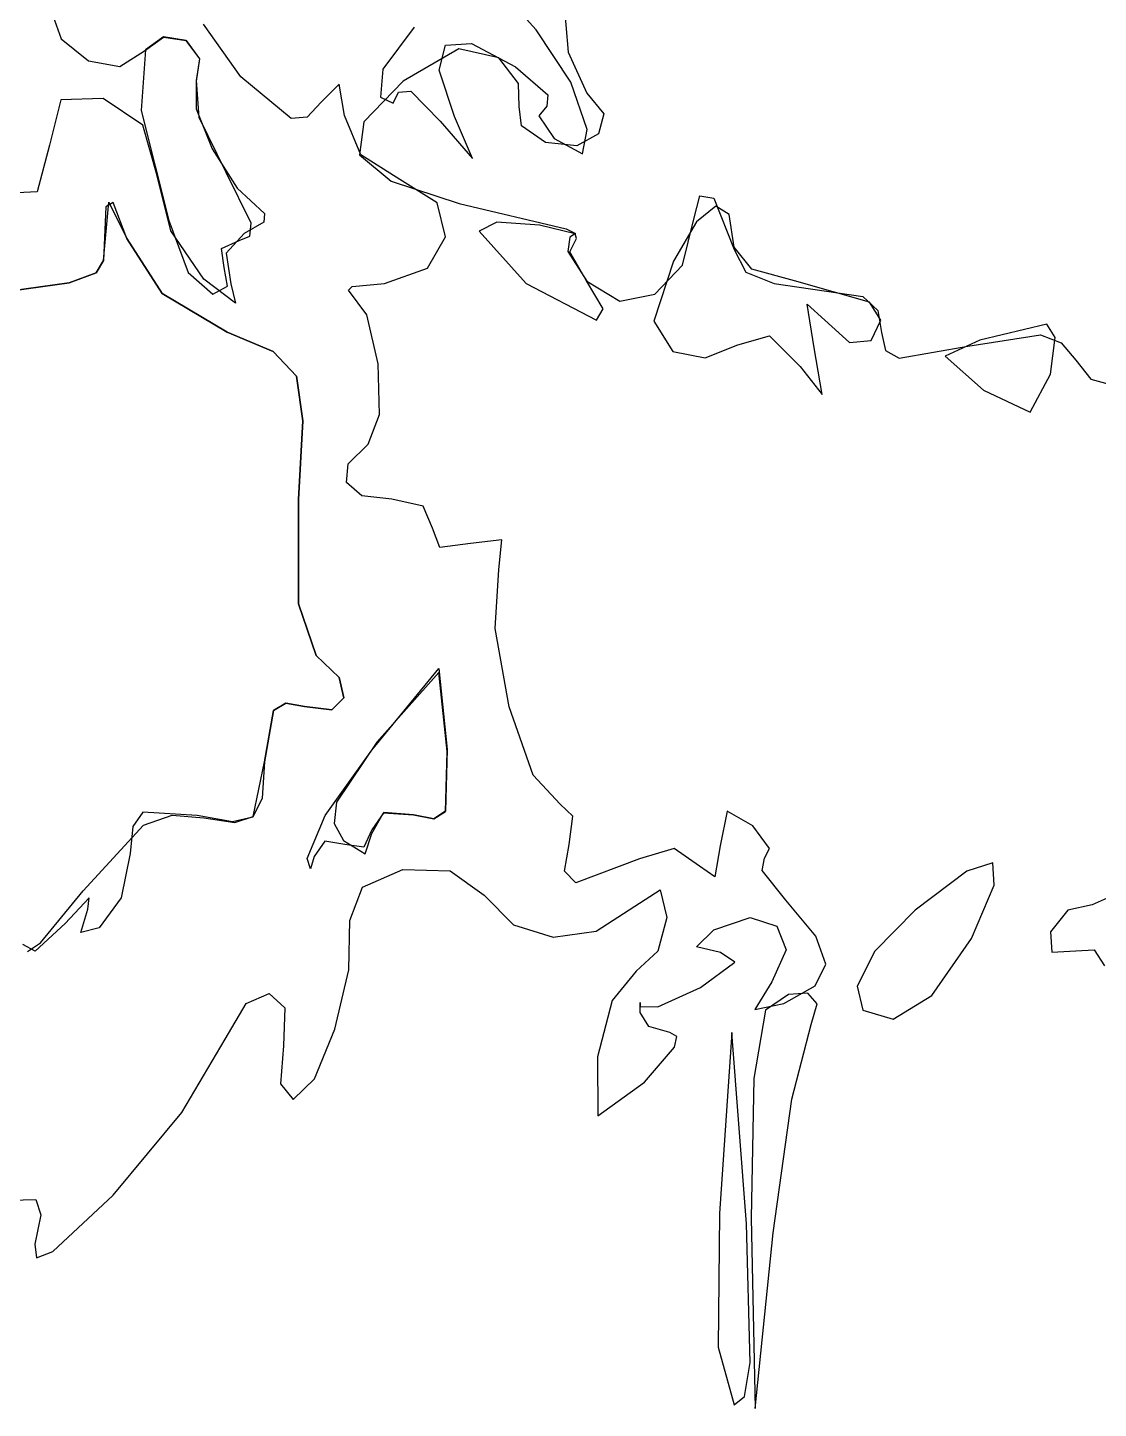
# Model space of a CAD drawing. Extents: x 21 to 195, y 1 to 197.
# Drawn here: x 85.08 to 99.16, y 63.68 to 81.82 of the extents above; entities that cross this region are included whole.
import ezdxf

# ---------------------------------------------------------------- set-up
doc = ezdxf.new("R2010")
doc.units = 0

msp = doc.modelspace()

# ---------------------------------------------------------------- linework, layer by layer
at = {"layer": 'Layer 1'}
for p, q in [((92.102927, 82.482873), (92.188564, 81.498138)), ((91.769199, 81.790723), (91.309221, 82.298172)), ((85.372276, 82.101873), (85.524527, 81.673027)), ((87.88723, 81.171598), (87.394532, 81.864233)), ((85.524527, 81.673027), (85.882261, 81.385205)), ((86.620052, 81.513087), (86.867967, 81.694723)), ((86.870965, 81.699574), (86.630282, 81.529667)), ((86.867967, 81.694723), (87.166152, 81.649612)), ((87.166152, 81.649612), (86.870965, 81.699574)), ((87.166152, 81.649612), (87.342673, 81.407562)), ((87.344481, 81.410296), (87.166152, 81.649612)), ((90.162648, 81.825295), (89.753646, 81.273198)), ((92.222883, 81.102508), (91.769199, 81.790723)), ((86.296946, 81.30852), (86.620052, 81.513087)), ((86.630282, 81.529667), (86.576307, 80.72992)), ((90.750597, 81.543029), (90.019773, 81.118328)), ((90.490589, 81.262306), (90.573811, 81.589287)), ((90.573811, 81.589287), (90.917649, 81.610409)), ((91.277427, 81.421364), (90.750597, 81.543029)), ((90.917649, 81.610409), (91.494385, 81.303184)), ((92.188564, 81.498138), (92.43348, 80.959225)), ((85.882261, 81.385205), (86.296946, 81.30852)), ((87.342673, 81.407562), (87.297738, 81.115506)), ((87.303736, 81.124678), (87.344481, 81.410296)), ((91.536057, 81.08455), (91.277427, 81.421364)), ((91.494385, 81.303184), (91.919792, 80.938147)), ((87.297738, 81.115506), (87.29776, 80.754035)), ((87.336279, 80.637889), (87.303736, 81.124678)), ((88.547675, 80.625056), (87.88723, 81.171598)), ((90.019773, 81.118328), (89.503036, 80.579796)), ((89.753646, 81.273198), (89.721676, 80.90525)), ((90.695696, 80.651956), (90.490589, 81.262306)), ((92.438508, 80.482358), (92.222883, 81.102508)), ((89.178751, 81.074628), (88.940625, 80.839986)), ((89.247542, 80.665008), (89.178751, 81.074628)), ((89.888849, 80.82711), (89.95839, 80.97122)), ((89.95839, 80.97122), (90.119565, 80.98392)), ((90.119565, 80.98392), (90.50696, 80.589161)), ((91.544127, 80.783189), (91.536057, 81.08455)), ((91.919792, 80.938147), (91.906783, 80.786364)), ((92.43348, 80.959225), (92.655516, 80.687878)), ((85.517885, 80.869796), (85.372276, 80.273072)), ((86.077832, 80.88867), (85.517885, 80.869796)), ((86.598885, 80.539155), (86.077832, 80.88867)), ((87.29776, 80.754035), (87.507994, 80.226108)), ((88.940625, 80.839986), (88.759116, 80.643158)), ((89.721676, 80.90525), (89.888849, 80.82711)), ((91.575127, 80.530291), (91.544127, 80.783189)), ((91.906783, 80.786364), (91.801126, 80.66201)), ((86.576307, 80.72992), (86.937199, 79.287058)), ((87.691086, 79.914297), (87.336279, 80.637889)), ((88.759116, 80.643158), (88.547675, 80.625056)), ((89.463531, 80.150261), (89.247542, 80.665008)), ((89.503036, 80.579796), (89.445583, 80.149644)), ((90.50696, 80.589161), (90.932586, 80.098403)), ((90.932586, 80.098403), (90.695696, 80.651956)), ((91.801126, 80.66201), (92.004502, 80.36303)), ((92.655516, 80.687878), (92.585484, 80.425428)), ((86.783388, 79.888544), (86.598885, 80.539155)), ((91.889497, 80.309408), (91.575127, 80.530291)), ((92.585484, 80.425428), (92.303454, 80.267422)), ((92.378304, 80.159466), (92.438508, 80.482358)), ((85.372276, 80.273072), (85.210351, 79.660738)), ((87.507994, 80.226108), (87.83729, 79.708434)), ((92.303454, 80.267422), (91.889497, 80.309408)), ((92.004502, 80.36303), (92.378304, 80.159466)), ((89.445583, 80.149644), (89.859287, 79.801843)), ((89.975323, 79.82575), (89.463531, 80.150261)), ((86.964804, 79.148328), (86.783388, 79.888544)), ((88.022344, 79.248649), (87.691086, 79.914297)), ((85.210351, 79.660738), (84.545717, 79.631016)), ((87.83729, 79.708434), (88.1945, 79.377721)), ((89.859287, 79.801843), (90.756021, 79.510366)), ((90.463926, 79.518072), (89.975323, 79.82575)), ((86.082418, 78.757891), (86.151033, 79.528314)), ((86.208051, 79.524036), (86.11311, 79.463447)), ((86.151033, 79.528314), (86.386866, 79.050696)), ((86.386866, 79.050696), (86.208051, 79.524036)), ((90.576325, 79.070364), (90.463926, 79.518072)), ((90.756021, 79.510366), (92.163252, 79.174521)), ((93.838948, 79.300816), (93.916736, 79.607821)), ((94.127565, 79.47522), (93.873559, 79.2682)), ((93.916736, 79.607821), (94.103531, 79.580922)), ((94.103531, 79.580922), (94.368115, 78.905352)), ((94.30279, 79.366262), (94.127565, 79.47522)), ((86.11311, 79.463447), (86.082418, 78.757891)), ((86.937199, 79.287058), (87.194948, 78.60183)), ((88.1945, 79.377721), (88.189914, 79.262936)), ((93.691542, 78.69907), (93.838948, 79.300816)), ((94.368115, 78.93428), (94.30279, 79.366262)), ((87.400749, 78.514474), (86.964804, 79.148328)), ((87.931328, 79.116666), (87.690468, 78.855522)), ((88.189914, 79.262936), (87.931328, 79.116666)), ((88.003625, 79.07942), (88.022344, 79.248649)), ((91.249954, 79.261702), (91.016724, 79.147357)), ((91.016724, 79.147357), (91.63801, 78.458338)), ((91.810474, 79.222852), (91.249954, 79.261702)), ((92.280683, 79.11058), (91.810474, 79.222852)), ((92.163252, 79.174521), (92.285711, 79.116578)), ((92.285711, 79.116578), (92.208408, 79.066571)), ((92.296603, 79.04858), (92.280683, 79.11058)), ((93.873559, 79.2682), (93.571895, 78.752246)), ((86.386866, 79.050696), (86.85337, 78.325385)), ((86.85337, 78.325385), (86.386866, 79.050696)), ((87.632966, 78.918845), (87.861478, 79.022474)), ((87.861478, 79.022474), (88.003625, 79.07942)), ((90.338216, 78.658242), (90.576325, 79.070364)), ((92.208408, 79.066571), (92.183229, 78.878629)), ((92.208099, 78.87466), (92.296603, 79.04858)), ((94.601213, 78.646854), (94.368115, 78.93428)), ((85.981821, 78.597619), (86.082418, 78.757891)), ((86.082418, 78.757891), (85.981821, 78.597619)), ((87.665333, 78.669696), (87.632966, 78.918845)), ((87.690468, 78.855522), (87.754939, 78.452032)), ((92.183229, 78.878629), (92.431364, 78.489074)), ((92.427836, 78.493307), (92.208099, 78.87466)), ((93.571895, 78.752246), (93.314103, 77.964272)), ((94.368115, 78.905352), (94.523558, 78.604741)), ((85.629804, 78.466319), (85.981821, 78.597619)), ((85.981821, 78.597619), (85.629804, 78.466319)), ((87.194948, 78.60183), (87.516461, 78.316918)), ((87.711547, 78.420547), (87.665333, 78.669696)), ((89.775298, 78.457324), (90.338216, 78.658242)), ((93.328566, 78.317491), (93.691542, 78.69907)), ((94.523558, 78.604741), (94.897282, 78.45944)), ((95.161865, 78.493307), (94.601213, 78.646854)), ((83.905072, 78.225548), (85.629804, 78.466319)), ((85.629804, 78.466319), (83.905072, 78.225548)), ((87.815043, 78.19909), (87.400749, 78.514474)), ((87.516461, 78.316918), (87.711547, 78.420547)), ((87.754939, 78.452032), (87.815043, 78.19909)), ((89.299753, 78.369129), (89.347423, 78.416534)), ((89.347423, 78.416534), (89.775298, 78.457324)), ((91.63801, 78.458338), (92.559069, 77.975429)), ((92.647573, 78.122846), (92.427836, 78.493307)), ((92.431364, 78.489074), (92.868886, 78.224639)), ((94.897282, 78.45944), (96.061361, 78.285565)), ((96.148894, 78.212804), (95.161865, 78.493307)), ((86.85337, 78.325385), (87.704844, 77.815973)), ((87.704844, 77.815973), (86.85337, 78.325385)), ((89.541671, 78.045786), (89.299753, 78.369129)), ((92.868886, 78.224639), (93.328566, 78.317491)), ((96.061361, 78.285565), (96.259854, 78.104584)), ((96.297078, 77.976427), (96.148894, 78.212804)), ((89.69072, 77.402694), (89.541671, 78.045786)), ((92.559069, 77.975429), (92.647573, 78.122846)), ((95.420099, 77.611362), (95.329567, 78.186037)), ((95.329567, 78.186037), (95.560505, 77.974371)), ((96.259854, 78.104584), (96.308394, 77.812445)), ((93.314103, 77.964272), (93.563781, 77.563384)), ((95.560505, 77.974371), (95.887177, 77.682535)), ((96.171516, 77.709787), (96.297078, 77.976427)), ((98.480095, 77.923218), (97.598856, 77.714726)), ((98.590074, 77.747137), (98.480095, 77.923218)), ((87.704844, 77.815973), (88.310977, 77.5642)), ((88.310977, 77.5642), (87.704844, 77.815973)), ((94.416093, 77.651226), (94.834002, 77.767863)), ((94.834002, 77.767863), (95.238418, 77.366181)), ((95.887177, 77.682535), (96.171516, 77.709787)), ((96.308394, 77.812445), (96.359056, 77.57921)), ((97.598856, 77.714726), (97.141788, 77.501075)), ((97.442575, 77.633234), (98.397237, 77.782459)), ((98.397237, 77.782459), (98.669862, 77.679173)), ((98.529132, 77.265992), (98.590074, 77.747137)), ((98.669862, 77.679173), (98.861096, 77.450142)), ((88.310977, 77.5642), (88.616378, 77.237946)), ((88.616378, 77.237946), (88.310977, 77.5642)), ((93.563781, 77.563384), (93.990598, 77.480173)), ((93.990598, 77.480173), (94.416093, 77.651226)), ((95.528093, 76.99744), (95.420099, 77.611362)), ((96.359056, 77.57921), (96.538008, 77.475851)), ((96.538008, 77.475851), (97.442575, 77.633234)), ((97.141788, 77.501075), (97.647539, 77.057501)), ((89.708932, 76.737377), (89.69072, 77.402694)), ((95.238418, 77.366181), (95.528093, 76.99744)), ((98.861096, 77.450142), (99.059147, 77.201875)), ((88.616378, 77.237946), (88.700257, 76.651343)), ((88.700257, 76.651343), (88.616378, 77.237946)), ((98.260579, 76.765665), (98.529132, 77.265992)), ((99.059147, 77.201875), (99.348547, 77.119766)), ((97.647539, 77.057501), (98.260579, 76.765665)), ((88.700257, 76.651343), (88.641823, 75.618519)), ((88.641823, 75.618519), (88.700257, 76.651343)), ((89.55834, 76.347358), (89.708932, 76.737377)), ((89.294032, 76.089467), (89.55834, 76.347358)), ((89.274794, 75.843415), (89.294032, 76.089467)), ((89.475294, 75.668007), (89.274794, 75.843415)), ((89.870195, 75.622047), (89.475294, 75.668007)), ((88.641823, 75.618519), (88.645483, 74.246742)), ((88.645483, 74.246742), (88.641823, 75.618519)), ((90.281623, 75.530854), (89.870195, 75.622047)), ((90.403596, 75.242811), (90.281623, 75.530854)), ((90.499331, 74.989604), (90.403596, 75.242811)), ((90.905952, 75.03961), (90.499331, 74.989604)), ((91.314116, 75.089528), (90.905952, 75.03961)), ((91.275663, 74.700238), (91.314116, 75.089528)), ((91.22618, 73.925289), (91.275663, 74.700238)), ((88.645483, 74.246742), (88.87642, 73.569232)), ((88.87642, 73.569232), (88.645483, 74.246742)), ((91.410557, 72.896969), (91.22618, 73.925289)), ((88.87642, 73.569232), (89.178982, 73.282263)), ((89.178982, 73.282263), (88.87642, 73.569232)), ((89.605612, 72.325336), (90.487557, 73.39884)), ((90.487557, 73.347334), (89.674756, 72.429406)), ((90.487557, 73.39884), (90.597977, 72.332745)), ((90.597977, 72.306992), (90.487557, 73.347334)), ((89.178982, 73.282263), (89.240575, 73.013915)), ((89.240575, 73.013915), (89.178982, 73.282263)), ((88.477422, 72.942748), (88.313695, 72.846169)), ((88.313695, 72.846169), (88.477422, 72.942748)), ((88.723667, 72.897542), (88.477422, 72.942748)), ((88.477422, 72.942748), (88.723667, 72.897542)), ((89.240575, 73.013915), (89.081902, 72.855303)), ((89.081902, 72.855303), (89.240575, 73.013915)), ((88.313695, 72.846169), (88.1945, 72.174347)), ((88.1945, 72.174347), (88.313695, 72.846169)), ((89.081902, 72.855303), (88.723667, 72.897542)), ((88.723667, 72.897542), (89.081902, 72.855303)), ((91.728746, 71.998758), (91.410557, 72.896969)), ((89.674756, 72.429406), (89.142855, 71.640815)), ((88.993101, 71.465043), (89.605612, 72.325336)), ((90.573547, 71.521267), (90.597977, 72.306992)), ((90.597977, 72.332745), (90.57434, 71.525148)), ((88.048714, 71.452828), (88.1945, 72.174347)), ((88.1945, 72.174347), (88.16539, 71.694272)), ((92.080702, 71.614136), (91.728746, 71.998758)), ((88.16539, 71.694272), (88.043379, 71.44445)), ((86.599326, 71.50989), (86.466318, 71.322598)), ((87.312555, 71.469144), (86.599326, 71.50989)), ((89.142855, 71.640815), (89.112583, 71.360373)), ((89.766611, 71.507641), (89.605612, 71.278291)), ((89.605612, 71.22855), (89.758806, 71.502746)), ((89.758806, 71.502746), (90.157004, 71.477964)), ((90.157004, 71.477964), (89.766611, 71.507641)), ((90.421962, 71.421266), (90.573547, 71.521267)), ((90.57434, 71.525148), (90.422756, 71.421718)), ((92.250609, 71.458693), (92.080702, 71.614136)), ((94.278906, 71.523737), (94.186434, 71.06733)), ((94.61506, 71.331914), (94.278906, 71.523737)), ((85.813249, 70.478191), (86.606999, 71.342276)), ((86.466318, 71.322598), (86.43061, 70.967494)), ((86.606999, 71.342276), (86.981153, 71.471917)), ((86.981153, 71.471917), (87.400749, 71.436689)), ((87.776442, 71.383276), (87.312555, 71.469144)), ((87.400749, 71.436689), (87.807249, 71.374941)), ((88.043379, 71.44445), (87.776442, 71.383276)), ((87.807249, 71.374941), (88.048714, 71.452828)), ((88.758945, 70.903994), (88.993101, 71.465043)), ((89.112583, 71.360373), (89.233784, 71.139297)), ((90.422756, 71.421718), (90.157004, 71.477964)), ((90.157004, 71.477964), (90.421962, 71.421266)), ((92.202764, 71.084969), (92.250609, 71.458693)), ((94.834135, 71.032934), (94.61506, 71.331914)), ((88.988206, 71.129154), (88.847139, 70.929394)), ((89.252834, 71.084969), (88.988206, 71.129154)), ((89.233784, 71.139297), (89.517462, 70.96498)), ((89.605612, 71.278291), (89.501983, 71.051852)), ((89.517462, 70.96498), (89.605612, 71.22855)), ((86.43061, 70.967494), (86.310886, 70.383073)), ((89.501983, 71.051852), (89.252834, 71.084969)), ((92.141507, 70.734445), (92.202764, 71.084969)), ((93.580318, 71.034345), (93.12422, 70.895527)), ((93.912326, 70.801688), (93.580318, 71.034345)), ((94.186434, 71.06733), (94.114071, 70.661856)), ((94.766401, 70.90858), (94.834135, 71.032934)), ((88.79947, 70.767866), (88.758945, 70.903994)), ((88.847139, 70.929394), (88.79947, 70.767866)), ((93.12422, 70.895527), (92.288445, 70.583186)), ((94.114071, 70.661856), (93.912326, 70.801688)), ((94.736856, 70.745773), (94.766401, 70.90858)), ((97.771849, 70.845874), (97.428635, 70.734186)), ((97.789031, 70.552881), (97.771849, 70.845874)), ((89.483485, 70.524355), (90.01263, 70.758517)), ((90.01263, 70.758517), (90.636099, 70.740332)), ((90.636099, 70.740332), (91.085868, 70.41963)), ((92.288445, 70.583186), (92.141507, 70.734445)), ((95.048624, 70.354366), (94.736856, 70.745773)), ((97.428635, 70.734186), (96.749366, 70.22278)), ((85.252728, 69.792743), (85.813249, 70.478191)), ((89.316687, 70.088018), (89.483485, 70.524355)), ((91.085868, 70.41963), (91.468886, 70.029501)), ((93.062836, 70.27358), (93.397931, 70.489877)), ((93.397931, 70.489877), (93.48617, 70.126471)), ((97.4902, 69.850246), (97.789031, 70.552881)), ((99.468888, 70.467078), (99.075937, 70.294746)), ((85.891477, 70.38541), (85.574771, 70.047449)), ((85.784409, 69.930547), (85.873221, 70.236538)), ((85.873221, 70.236538), (85.891477, 70.38541)), ((86.310886, 70.383073), (86.023151, 69.993121)), ((92.554009, 69.949333), (93.062836, 70.27358)), ((95.445361, 69.882917), (95.048624, 70.354366)), ((96.749366, 70.22278), (96.21902, 69.682351)), ((98.755659, 70.224896), (98.52772, 69.938088)), ((99.075937, 70.294746), (98.755659, 70.224896)), ((85.574771, 70.047449), (85.18257, 69.683955)), ((89.304483, 69.439745), (89.316687, 70.088018)), ((93.48617, 70.126471), (93.367592, 69.68422)), ((94.103531, 69.964546), (94.582246, 70.126366)), ((94.582246, 70.126366), (94.9289, 70.012392)), ((86.023151, 69.993121), (85.784409, 69.930547)), ((91.468886, 70.029501), (91.990479, 69.870354)), ((91.990479, 69.870354), (92.554009, 69.949333)), ((93.874314, 69.741855), (94.103531, 69.964546)), ((94.9289, 70.012392), (95.053105, 69.703749)), ((95.573778, 69.515151), (95.445361, 69.882917)), ((98.52772, 69.938088), (98.546594, 69.670329)), ((85.18257, 69.683955), (85.019498, 69.771577)), ((85.082155, 69.681464), (85.252728, 69.792743)), ((93.367592, 69.68422), (93.082592, 69.421621)), ((94.191726, 69.666801), (93.874314, 69.741855)), ((95.053105, 69.703749), (94.864474, 69.281568)), ((96.21902, 69.682351), (95.986131, 69.225697)), ((96.969456, 69.102798), (97.4902, 69.850246)), ((98.546594, 69.670329), (98.861801, 69.687263)), ((98.861801, 69.687263), (99.099717, 69.702879)), ((99.099717, 69.702879), (99.23848, 69.491779)), ((93.927142, 69.207837), (94.379845, 69.539845)), ((94.379845, 69.539845), (94.191726, 69.666801)), ((95.433444, 69.227885), (95.573778, 69.515151)), ((89.123012, 68.661561), (89.304483, 69.439745)), ((93.082592, 69.421621), (92.766723, 69.036123)), ((87.953591, 68.997637), (88.256721, 69.130138)), ((88.256721, 69.130138), (88.462154, 68.939186)), ((93.366622, 68.951985), (93.927142, 69.207837)), ((94.864474, 69.281568), (94.640063, 68.918162)), ((95.023929, 68.997934), (95.433444, 69.227885)), ((95.336006, 69.133754), (95.083587, 69.113579)), ((95.460696, 68.99412), (95.336006, 69.133754)), ((95.986131, 69.225697), (96.062276, 68.909867)), ((87.67768, 68.527329), (87.953591, 68.997637)), ((92.766723, 69.036123), (92.573886, 68.29767)), ((93.133392, 68.880107), (93.133392, 69.011428)), ((93.133392, 69.011428), (93.133392, 68.955954)), ((93.133392, 68.955954), (93.366622, 68.951985)), ((94.640063, 68.918162), (95.023929, 68.997934)), ((95.083587, 69.113579), (94.779807, 68.909387)), ((95.381293, 68.718887), (95.460696, 68.99412)), ((96.45903, 68.791912), (96.969456, 69.102798)), ((88.462154, 68.939186), (88.444972, 68.439134)), ((93.247868, 68.693178), (93.133392, 68.880107)), ((94.779807, 68.909387), (94.628333, 68.009362)), ((96.062276, 68.909867), (96.45903, 68.791912)), ((88.85264, 68.007995), (89.123012, 68.661561)), ((93.523212, 68.615523), (93.247868, 68.693178)), ((93.61758, 68.563935), (93.523212, 68.615523)), ((94.339893, 68.615523), (94.177615, 66.237447)), ((94.530393, 66.10198), (94.339893, 68.615523)), ((95.126059, 67.740281), (95.381293, 68.718887)), ((87.109305, 67.565788), (87.67768, 68.527329)), ((88.444972, 68.439134), (88.406828, 67.940835)), ((93.190542, 67.961825), (93.586271, 68.423479)), ((93.586271, 68.423479), (93.61758, 68.563935)), ((92.573886, 68.29767), (92.575826, 67.521867)), ((88.406828, 67.940835), (88.573736, 67.733578)), ((88.573736, 67.733578), (88.85264, 68.007995)), ((92.575826, 67.521867), (93.190542, 67.961825)), ((94.628333, 68.009362), (94.594598, 66.175358)), ((94.881407, 65.984857), (95.126059, 67.740281)), ((86.206993, 66.476983), (87.109305, 67.565788)), ((84.461756, 66.403252), (85.192756, 66.420891)), ((85.192756, 66.420891), (85.258235, 66.219499)), ((85.415342, 65.740074), (86.206993, 66.476983)), ((94.177615, 66.237447), (94.157903, 64.48048)), ((85.258235, 66.219499), (85.178954, 65.834221)), ((94.579429, 64.277941), (94.530393, 66.10198)), ((94.594598, 66.175358), (94.644693, 63.676631)), ((94.644693, 63.676631), (94.881407, 65.984857)), ((85.178954, 65.834221), (85.199953, 65.653318)), ((85.199953, 65.653318), (85.415342, 65.740074)), ((94.157903, 64.48048), (94.368115, 63.723903)), ((94.505687, 63.833044), (94.579429, 64.277941)), ((94.368115, 63.723903), (94.505687, 63.833044))]:
    msp.add_line(p, q, dxfattribs=at)

doc.saveas('drawing.dxf')
